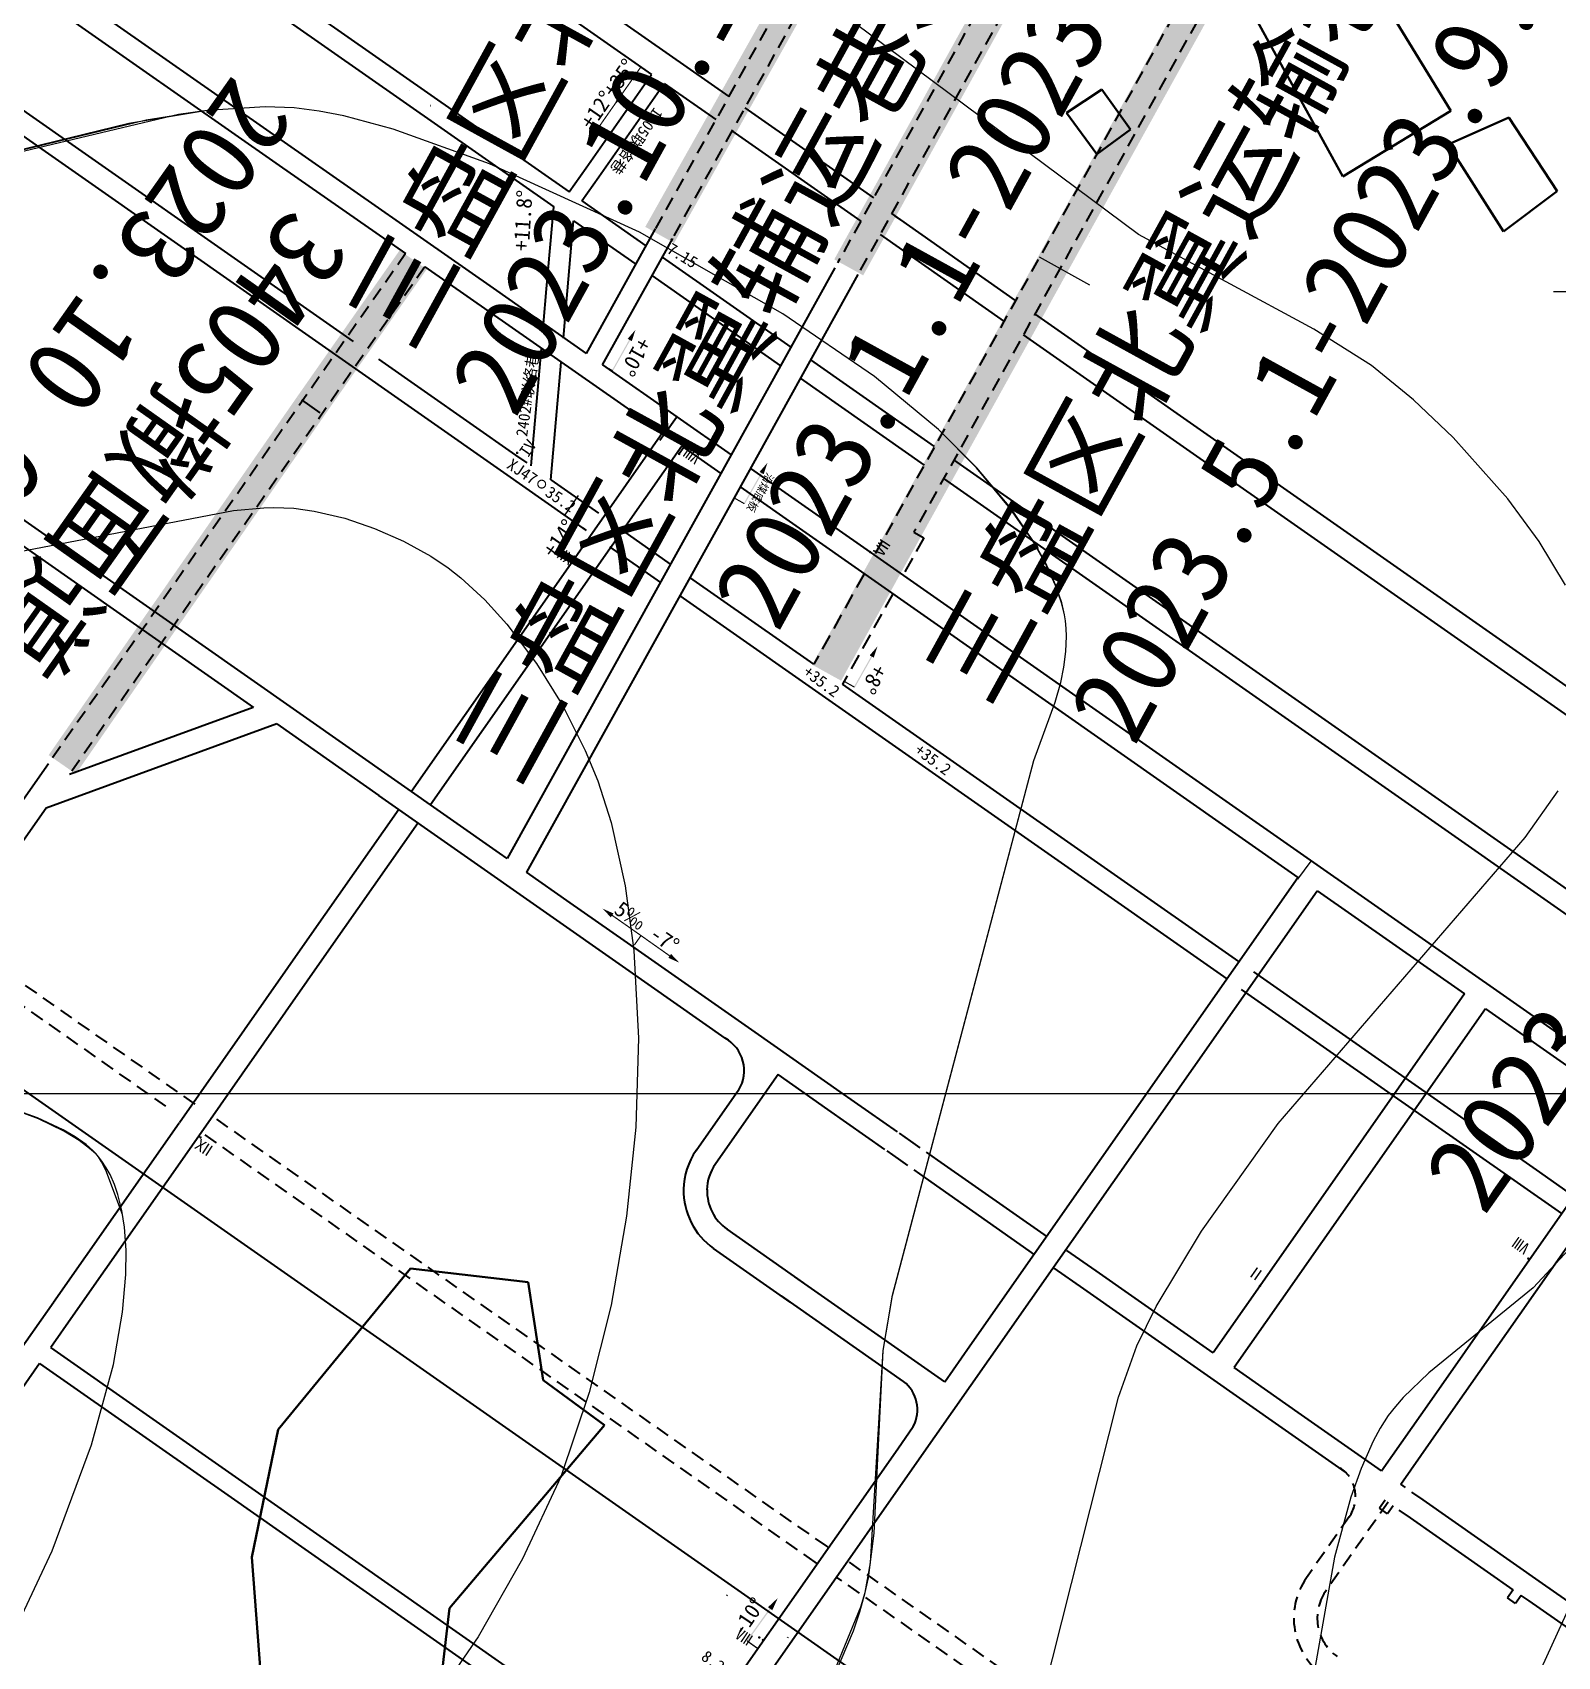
# Model space of a CAD drawing. Header units: inches. Extents: x 36473197 to 36486087, y 3899343 to 3911260.
# Drawn here: x 36480407.9 to 36480798.1, y 3905856 to 3906271.5 of the extents above; entities that cross this region are included whole.
import ezdxf

# ---------------------------------------------------------------- set-up
doc = ezdxf.new("R2010")
doc.units = ezdxf.units.IN
doc.header["$MEASUREMENT"] = 0
for name, pattern in [('ACAD_ISO02W100', [15, 12, -3]), ('厚煤层人工分层2', [0.005, 0.002, -0.001, 0.002]), ('厚煤层人工分层2_1', [0.005, 0.002, -0.001, 0.002]), ('虚线', [0.0045, 0.00175, -0.001, 0.00175])]:
    doc.linetypes.add(name, pattern=pattern)
doc.layers.get('0').update_dxf_attribs({"lineweight": 0})
doc.layers.get('Defpoints').update_dxf_attribs({"lineweight": 0})
doc.layers.add('0，2022年4季度接续', color=40, linetype='ACAD_ISO02W100')
for name, color, linetype, lineweight in [('2022年生产接续', 7, 'Continuous', 0), ('4煤底板等值线', 7, 'Continuous', 0), ('七盘区布置', 7, 'Continuous', 0), ('可采边界', 7, 'Continuous', 0), ('四盘区泄水巷设计', 7, 'Continuous', 0), ('四盘区辅运巷', 7, 'Continuous', 0), ('导线点', 7, 'Continuous', 0), ('居民地', 7, 'Continuous', 0), ('巷道', 7, 'Continuous', 0), ('巷道掘进尺', 7, 'Continuous', 0), ('巷道注记', 7, 'Continuous', 0), ('经纬网', 7, 'Continuous', 0), ('西区开拓大巷', 7, 'Continuous', 0), ('西区开拓设计', 7, 'Continuous', 0), ('边坡点数字', 7, 'Continuous', 0), ('钻孔', 7, 'Continuous', 0)]:
    doc.layers.add(name, color=color, linetype=linetype, lineweight=lineweight)
doc.layers.add('保护煤柱', color=7, linetype='Continuous', lineweight=0, true_color=0xff0042)
doc.layers.add('变坡点', color=1, linetype='Continuous', lineweight=0, true_color=0xff0000)
doc.styles.add('仿宋', font='simfang.ttf')
doc.styles.add('宋体', font='SIMSUN.TTC')
doc.styles.add('长等线体', font='simfang.ttf')
doc.linetypes.add('保护煤柱', pattern='A,0.0195,-0.001,[6,西北矿业高家堡煤矿2022年采掘接续图(2022.8.14).shx,S=1.01575e-06,R=0,X=0,Y=0],0.0195', length=0.04)
doc.dimstyles.get("Standard").update_dxf_attribs({"dimtxt": 30, "dimasz": 20, "dimexe": 0.18, "dimexo": 0.0625, "dimgap": 0.09, "dimtad": 1, "dimdec": 0, "dimzin": 0, "dimdsep": 46, "dimtxsty": '仿宋', "dimcen": 0.09, "dimclrd": 150, "dimclre": 150, "dimadec": 0, "dimazin": 0, "dimtfac": 1, "dimtdec": 0, "dimtofl": 0, "dimtmove": 0, "dimatfit": 3, "dimfxl": 1, "dimtolj": 1, "dimtzin": 0, "dimlwd": 0, "dimarcsym": 0})

# ---------------------------------------------------------------- blocks, each defined once
blk = doc.blocks.new('变坡点5_1')
at = {"true_color": 0xff0000}
for points in [[(7.48, 6.16), (8.4, 9.08), (6.43, 6.74)], [(7.09, 6.38), (2.76, -1.51), (2.5, -1.37), (6.82, 6.52)], [(6.43, 6.74), (7.48, 6.16)], [(2.56, -1.57), (-0.07, -0.13), (0.07, 0.13), (2.7, -1.31)]]:
    blk.add_hatch(color=1, dxfattribs=at).paths.add_polyline_path(points, flags=17)
blk = doc.blocks.new('变坡点1_1_1_1')
for points in [[(-3.56, -8.61), (-4.75, -8.45)], [(-4.75, -8.45), (-4.55, -11.5), (-3.56, -8.61)]]:
    blk.add_hatch(color=0).paths.add_polyline_path(points, flags=17)
at = {"color": 0, "const_width": 0.3}
for points in [[(-4.16, -8.53), (-2.97, 0.39)], [(-2.97, 0.39), (0, 0)]]:
    blk.add_lwpolyline(points, dxfattribs=at)
blk = doc.blocks.new('临时经纬仪导线点')
at = {"color": 0, "const_width": 0.3}
blk.add_lwpolyline([(1, 0), (0.97, 0.26), (0.87, 0.5), (0.71, 0.71), (0.5, 0.87), (0.26, 0.97), (0, 1), (-0.26, 0.97), (-0.5, 0.87), (-0.71, 0.71), (-0.87, 0.5), (-0.97, 0.26), (-1, 0), (-0.97, -0.26), (-0.87, -0.5), (-0.71, -0.71), (-0.5, -0.87), (-0.26, -0.97), (0, -1), (0.26, -0.97), (0.5, -0.87), (0.71, -0.71), (0.87, -0.5), (0.97, -0.26), (1, 0)], dxfattribs=at)
blk = doc.blocks.new('变坡点1_1_1_1_1_1')
at = {"true_color": 0xff0000}
for points in [[(10.81, 4.73), (-0.29, 3.89), (-0.27, 3.52), (10.84, 4.36)], [(10.88, 3.8), (10.77, 5.28)], [(10.77, 5.28), (14.53, 4.83), (10.88, 3.8)], [(-0.47, 3.69), (-0.19, -0.01), (0.19, 0.01), (-0.1, 3.72)]]:
    blk.add_hatch(color=1, dxfattribs=at).paths.add_polyline_path(points, flags=17)
blk = doc.blocks.new('*D204')
at = {"layer": 'Defpoints', "color": 0, "transparency": 16777216}
for p in [(36476925.52, 3911082.36), (36486060.15, 3904950.04), (36485936.09, 3904772.87)]:
    blk.add_point(p, dxfattribs=at)
at = {"layer": '四盘区辅运巷', "color": 150, "lineweight": -2, "transparency": 16777216}
for p, q in [((36476925.55, 3911082.41), (36477049.68, 3911259.68)), ((36485936.12, 3904772.92), (36486060.25, 3904950.19))]:
    blk.add_line(p, q, dxfattribs=at)
at = {"layer": '四盘区辅运巷', "color": 150, "lineweight": 0, "transparency": 16777216}
blk.add_line((36477065.96, 3911248.06), (36486043.76, 3904961.51), dxfattribs=at)
at = {"layer": '四盘区辅运巷', "color": 150, "transparency": 16777216}
for points in [[(36477067.87, 3911250.79), (36477064.05, 3911245.33), (36477049.58, 3911259.53)], [(36486045.68, 3904964.24), (36486041.85, 3904958.78), (36486060.15, 3904950.04)]]:
    blk.add_solid(points, dxfattribs=at)
at = {"layer": '四盘区辅运巷', "color": 0, "transparency": 16777216, "insert": (36481563.62, 3908117.29), "char_height": 30, "attachment_point": 5, "rotation": 324.9991, "style": '仿宋'}
blk.add_mtext('\\A1;1100', dxfattribs=at)

msp = doc.modelspace()

# ---------------------------------------------------------------- linework, layer by layer
at = {"layer": '0，2022年4季度接续', "color": 2, "linetype": 'ACAD_ISO02W100', "ltscale": 5, "const_width": 8.46}
msp.add_lwpolyline([(36480568.38, 3906219.73), (36480650.56, 3906366.02)], dxfattribs=at)
at = {"layer": '0，2022年4季度接续', "color": 1, "linetype": 'ACAD_ISO02W100', "ltscale": 5, "true_color": 0xff0000, "const_width": 8.46}
msp.add_lwpolyline([(36480616.75, 3906211.44), (36480702.79, 3906366.73)], dxfattribs=at)
at = {"layer": '0，2022年4季度接续', "color": 3, "linetype": 'ACAD_ISO02W100', "ltscale": 5, "const_width": 8.46}
msp.add_lwpolyline([(36480668.93, 3906212.17), (36480753.92, 3906365.51)], dxfattribs=at)
at = {"layer": '0，2022年4季度接续', "color": 160, "linetype": 'ACAD_ISO02W100', "ltscale": 5, "const_width": 8.46}
for points in [[(36480479.05, 3906175.86), (36480505.31, 3906213.37)], [(36480611.11, 3906107.72), (36480668.93, 3906212.17)]]:
    msp.add_lwpolyline(points, dxfattribs=at)
at = {"layer": '0，2022年4季度接续', "color": 1, "linetype": 'ACAD_ISO02W100', "ltscale": 5, "const_width": 8.46}
msp.add_lwpolyline([(36480479.05, 3906175.86), (36480415.52, 3906084.24)], dxfattribs=at)
at = {"layer": '2022年生产接续'}
for p, q in [((36480547.56, 3906153.03), (36480544.11, 3906148.11)), ((36480734.94, 3906059.48), (36480731.57, 3906054.87)), ((36480837.95, 3905949.7), (36480730.12, 3905712.73))]:
    msp.add_line(p, q, dxfattribs=at)
at = {"layer": '4煤底板等值线', "color": 7, "linetype": 'Continuous', "lineweight": 0, "flags": 128}
for points in [[(36480800.15, 3906130.14), (36480793.43, 3906141.3), (36480785.39, 3906152.22), (36480771.44, 3906167.87), (36480761.21, 3906177.57), (36480750.48, 3906186.3), (36480735.74, 3906195.64), (36480690.85, 3906219.82), (36480614.36, 3906276.83)], [(36480609.69, 3905843.95), (36480619.81, 3905868.74), (36480620.95, 3905872.38), (36480621.78, 3905876.14), (36480623.23, 3905887.6), (36480625.52, 3905934.31), (36480627.96, 3905948.42), (36480664.07, 3906085.23), (36480669.59, 3906100.15), (36480671.06, 3906105.23), (36480671.81, 3906109.15), (36480672.29, 3906113.12), (36480672.46, 3906117.08), (36480672.41, 3906119.04), (36480672.25, 3906120.97), (36480671.99, 3906122.53), (36480671.26, 3906125.59), (36480669.73, 3906130.08), (36480667.07, 3906135.92), (36480663.85, 3906141.59), (36480658.19, 3906149.8), (36480649.5, 3906160.14), (36480639.69, 3906169.97), (36480623.3, 3906183.52), (36480599.85, 3906199.51), (36480563.2, 3906220.48), (36480524.85, 3906237.9), (36480500.16, 3906246.81), (36480487.59, 3906250.17), (36480481.25, 3906251.42), (36480474.85, 3906252.25), (36480467.48, 3906252.5), (36480452.63, 3906251.56), (36480445.25, 3906250.58), (36480318.35, 3906220.34)], [(36480611.89, 3905848.32), (36480617.95, 3905862.59), (36480619.59, 3905867.45), (36480620.95, 3905872.38), (36480622.3, 3905879.95), (36480625.52, 3905934.31), (36480627.95, 3905948.43), (36480664.07, 3906085.23), (36480669.59, 3906100.15), (36480671.06, 3906105.23), (36480671.81, 3906109.15), (36480672.29, 3906113.12), (36480672.46, 3906117.08), (36480672.41, 3906119.04), (36480672.25, 3906120.97), (36480671.98, 3906122.52), (36480671.22, 3906125.57), (36480669.66, 3906130.04), (36480666.97, 3906135.86), (36480663.73, 3906141.52), (36480658.08, 3906149.74), (36480649.47, 3906160.13), (36480639.69, 3906169.97), (36480623.33, 3906183.53), (36480599.85, 3906199.51), (36480563.2, 3906220.48), (36480524.85, 3906237.9), (36480500.16, 3906246.81), (36480487.59, 3906250.17), (36480481.25, 3906251.42), (36480474.85, 3906252.25), (36480467.47, 3906252.48), (36480452.63, 3906251.56), (36480436.99, 3906249.13), (36480318.35, 3906220.34)], [(36480611.89, 3905848.32), (36480617.95, 3905862.59), (36480619.59, 3905867.45), (36480620.95, 3905872.38), (36480622.3, 3905879.95), (36480625.52, 3905934.31), (36480627.95, 3905948.43), (36480664.07, 3906085.23), (36480669.59, 3906100.15), (36480671.06, 3906105.23), (36480671.81, 3906109.15), (36480672.29, 3906113.12), (36480672.46, 3906117.08), (36480672.41, 3906119.04), (36480672.25, 3906120.97), (36480671.98, 3906122.52), (36480671.22, 3906125.57), (36480669.66, 3906130.04), (36480666.97, 3906135.86), (36480663.73, 3906141.53), (36480658.09, 3906149.75), (36480649.47, 3906160.13), (36480639.69, 3906169.97), (36480623.33, 3906183.53), (36480599.85, 3906199.51), (36480563.2, 3906220.48), (36480524.85, 3906237.9), (36480500.16, 3906246.81), (36480487.59, 3906250.17), (36480481.25, 3906251.42), (36480474.85, 3906252.25), (36480467.48, 3906252.48), (36480452.64, 3906251.56), (36480432.59, 3906248.22), (36480318.36, 3906220.33)], [(36480368.14, 3906131.73), (36480459.31, 3906149.21), (36480467.06, 3906149.9), (36480469.64, 3906149.98), (36480474.79, 3906149.83), (36480480.01, 3906149.1), (36480487.79, 3906147.23), (36480495.42, 3906144.64), (36480502.8, 3906141.41), (36480509.85, 3906137.54), (36480514.28, 3906134.6), (36480517.54, 3906132.03), (36480523.64, 3906126.37), (36480529.25, 3906120.18), (36480536.87, 3906110.08), (36480543.57, 3906099.23), (36480549.33, 3906087.83), (36480552.58, 3906080.05), (36480555.95, 3906069.44), (36480559.56, 3906053.23), (36480561.8, 3906036.67), (36480562.96, 3906014.21), (36480562.29, 3905991.47), (36480559.92, 3905968.64), (36480555.95, 3905945.94), (36480550.37, 3905923.6), (36480543.05, 3905901.99), (36480533.29, 3905881.04), (36480521.92, 3905861.02), (36480495.81, 3905823.05)], [(36480659.25, 3905817.24), (36480685.74, 3905922.33), (36480690.5, 3905935.5), (36480695.42, 3905945.55), (36480706.97, 3905964.82), (36480726.6, 3905992.35), (36480789.85, 3906065.55), (36480798.3, 3906077.49)], [(36480430.94, 3905969.12), (36480426.68, 3905980.43), (36480425.59, 3905982.62), (36480424.83, 3905983.83), (36480424.11, 3905984.69), (36480423.33, 3905985.5), (36480421.63, 3905986.99), (36480418.82, 3905988.99), (36480415.77, 3905990.76), (36480409.21, 3905993.81), (36480399.86, 3905997.19), (36480384.82, 3906001.41)], [(36480400.76, 3905857.01), (36480412.97, 3905883.06), (36480423.02, 3905910.13), (36480428.61, 3905930.74), (36480430.95, 3905944.11), (36480431.8, 3905953.76), (36480431.85, 3905959.94), (36480431.42, 3905965.88), (36480430.75, 3905970.15), (36480429.74, 3905974.22), (36480428.85, 3905976.82), (36480427.76, 3905979.3), (36480426.79, 3905981.07), (36480425.68, 3905982.76), (36480424.83, 3905983.83), (36480424.1, 3905984.59), (36480422.51, 3905986.02), (36480419.86, 3905988), (36480415.94, 3905990.4), (36480409.44, 3905993.55), (36480400.03, 3905997.08)], [(36480834.13, 3905995.76), (36480791.9, 3905950.31), (36480765.16, 3905928.63), (36480758.61, 3905922.26), (36480756.62, 3905920.01), (36480754.78, 3905917.65), (36480752.76, 3905914.45), (36480750.97, 3905911.1), (36480747.87, 3905904.08), (36480745.25, 3905896.74), (36480741.04, 3905881.46), (36480729.45, 3905815.81)]]:
    msp.add_lwpolyline(points, dxfattribs=at)
at = {"layer": '七盘区布置', "color": 7, "linetype": '虚线', "lineweight": 30, "ltscale": 2000}
for p, q in [((36480699.82, 3906367.6), (36480613.9, 3906212.6)), ((36480706.74, 3906367.72), (36480619.11, 3906209.63))]:
    msp.add_line(p, q, dxfattribs=at)
at = {"layer": '七盘区布置', "color": 30, "linetype": '虚线', "lineweight": 30, "ltscale": 2000, "true_color": 0xff8000}
for p, q in [((36480747.9, 3906362.56), (36480623.36, 3906137.89)), ((36480748.53, 3906351.33), (36480633.42, 3906143.65)), ((36480632.37, 3906328.43), (36480571.63, 3906218.85)), ((36480617.01, 3906311.03), (36480567.26, 3906221.28))]:
    msp.add_line(p, q, dxfattribs=at)
at = {"layer": '七盘区布置', "color": 6, "linetype": '厚煤层人工分层2', "lineweight": 30, "ltscale": 2000, "true_color": 0xff00ff}
for p, q in [((36480504.24, 3906256.73), (36480504.28, 3906256.7)), ((36480504.24, 3906256.73), (36480504.28, 3906256.7)), ((36480509.77, 3906252.86), (36480509.81, 3906252.83)), ((36480509.77, 3906252.86), (36480509.81, 3906252.83)), ((36480678.46, 3906219.31), (36480678.48, 3906219.35)), ((36480706.98, 3906199.34), (36480707.01, 3906199.38))]:
    msp.add_line(p, q, dxfattribs=at)
at = {"layer": '七盘区布置', "color": 30, "linetype": 'Continuous', "lineweight": 30, "true_color": 0xff8000}
for p, q in [((36480567.26, 3906221.28), (36480549.57, 3906189.37)), ((36480571.63, 3906218.85), (36480553.69, 3906186.49)), ((36480620.69, 3906133.07), (36480620.66, 3906133.02))]:
    msp.add_line(p, q, dxfattribs=at)
at = {"layer": '七盘区布置', "color": 7, "linetype": 'ByBlock', "lineweight": 30, "ltscale": 2000}
for p, q in [((36480613.17, 3906211.29), (36480582.28, 3906155.6)), ((36480619.11, 3906209.63), (36480587.42, 3906152.46))]:
    msp.add_line(p, q, dxfattribs=at)
at = {"layer": '七盘区布置', "color": 30, "lineweight": 30, "ltscale": 2000, "true_color": 0xff8000}
for p, q in [((36480582.28, 3906155.6), (36480567.84, 3906129.51)), ((36480587.42, 3906152.46), (36480534.34, 3906056.69)), ((36480567.84, 3906129.51), (36480529.39, 3906060.15))]:
    msp.add_line(p, q, dxfattribs=at)
at = {"layer": '七盘区布置', "color": 30, "linetype": '厚煤层人工分层2_1', "lineweight": 30, "ltscale": 2000, "true_color": 0xff8000}
for p, q in [((36480635.95, 3906142.25), (36480630.65, 3906132.68)), ((36480633.42, 3906143.65), (36480635.95, 3906142.25)), ((36480620.66, 3906133.02), (36480607.84, 3906109.89)), ((36480628.02, 3906127.93), (36480615.18, 3906104.76))]:
    msp.add_line(p, q, dxfattribs=at)
at = {"layer": '保护煤柱', "color": 1, "linetype": '保护煤柱', "lineweight": 30, "ltscale": 3750, "true_color": 0xff0000, "flags": 128}
msp.add_lwpolyline([(36482519.48, 3904520.82), (36480126.41, 3906196.46)], dxfattribs=at)
at = {"layer": '可采边界'}
msp.add_line((36480678.44, 3906206.9), (36480665.57, 3906214.03), dxfattribs=at)
at = {"layer": '四盘区泄水巷设计', "color": 30, "linetype": '虚线', "lineweight": 30, "ltscale": 2000, "true_color": 0xff8000}
for p, q in [((36480503.37, 3906214.97), (36480411.96, 3906084.43)), ((36480508.29, 3906211.54), (36480417.37, 3906081.68)), ((36480442.03, 3905996.79), (36480355.61, 3906057.57)), ((36480449.53, 3905997.33), (36480358.2, 3906061.28)), ((36480611.11, 3905884.2), (36480453.99, 3905994.21)), ((36480608.13, 3905880.18), (36480451.12, 3905990.12)), ((36480611.61, 3905883.85), (36480611.11, 3905884.2)), ((36480608.74, 3905879.75), (36480608.13, 3905880.18)), ((36480763.97, 3905777.16), (36480616.52, 3905880.41)), ((36480700.57, 3905815.45), (36480613.66, 3905876.31))]:
    msp.add_line(p, q, dxfattribs=at)
at = {"layer": '四盘区辅运巷', "color": 30, "linetype": 'Continuous', "lineweight": 30, "true_color": 0xff8000}
for p, q in [((36480527.41, 3906061.54), (36480345.95, 3906188.6)), ((36480349.32, 3906179.5), (36480464.44, 3906098.81)), ((36480569.14, 3906169.12), (36480546.13, 3906136.26)), ((36480574.07, 3906165.71), (36480551.04, 3906132.82)), ((36480546.13, 3906136.26), (36480504.86, 3906077.33)), ((36480551.04, 3906132.82), (36480509.78, 3906073.89)), ((36480464.39, 3906098.79), (36480417.37, 3906081.68)), ((36480470.44, 3906094.61), (36480411.37, 3906073.11)), ((36480470.44, 3906094.61), (36480496.54, 3906076.32)), ((36480411.96, 3906084.43), (36480389.25, 3906051.98)), ((36480559.72, 3906032.01), (36480496.54, 3906076.32)), ((36480411.37, 3906073.11), (36480394.16, 3906048.54)), ((36480501.65, 3906072.74), (36480478.82, 3906040.14)), ((36480506.56, 3906069.3), (36480483.74, 3906036.7)), ((36480529.39, 3906060.15), (36480527.41, 3906061.54)), ((36480545.51, 3906048.87), (36480534.34, 3906056.69)), ((36480562.96, 3906036.65), (36480545.51, 3906048.87)), ((36480478.82, 3906040.14), (36480445.52, 3905992.58)), ((36480483.74, 3906036.7), (36480450.44, 3905989.14)), ((36480592.78, 3906015.77), (36480562.96, 3906036.65)), ((36480585.13, 3906014.2), (36480559.72, 3906032.01)), ((36480614.57, 3906000.51), (36480592.78, 3906015.77)), ((36480611.42, 3905996.01), (36480598.72, 3906004.94)), ((36480629.19, 3905990.27), (36480614.57, 3906000.51)), ((36480626.02, 3905985.76), (36480611.42, 3905996.01)), ((36480790.93, 3905957.6), (36480817.36, 3905995.35)), ((36480445.47, 3905992.51), (36480413.32, 3905946.6)), ((36480795.85, 3905954.16), (36480822.2, 3905991.8)), ((36480450.44, 3905989.14), (36480418.29, 3905943.22)), ((36480667.61, 3905963.37), (36480639.54, 3905983.03)), ((36480664.4, 3905958.78), (36480636.35, 3905978.49)), ((36480680.07, 3905954.65), (36480672.54, 3905959.92)), ((36480765.9, 3905921.85), (36480790.93, 3905957.6)), ((36480676.86, 3905950.06), (36480669.32, 3905955.33)), ((36480709.97, 3905933.71), (36480680.07, 3905954.65)), ((36480770.81, 3905918.41), (36480795.85, 3905954.16)), ((36480728.53, 3905913.9), (36480676.86, 3905950.06)), ((36480731.73, 3905918.48), (36480715.38, 3905929.93)), ((36480753.07, 3905903.53), (36480765.9, 3905921.85)), ((36480753.07, 3905903.53), (36480731.73, 3905918.48)), ((36480757.99, 3905900.09), (36480770.81, 3905918.41)), ((36480743.82, 3905903.21), (36480728.53, 3905913.9)), ((36480794.28, 3905874.68), (36480763.7, 3905896.09)), ((36480786.77, 3905873.09), (36480760.48, 3905891.5)), ((36480790.84, 3905870.24), (36480788.82, 3905871.66))]:
    msp.add_line(p, q, dxfattribs=at)
at = {"layer": '四盘区辅运巷', "color": 30, "linetype": '虚线', "lineweight": 30, "ltscale": 2000, "true_color": 0xff8000}
for p, q in [((36480632.63, 3905987.87), (36480629.19, 3905990.27)), ((36480639.54, 3905983.03), (36480632.63, 3905987.87)), ((36480629.45, 3905983.35), (36480626.02, 3905985.76)), ((36480636.35, 3905978.49), (36480629.45, 3905983.35)), ((36480585.62, 3905965.36), (36480585.62, 3905965.36)), ((36480763.7, 3905896.09), (36480757.99, 3905900.09)), ((36480760.48, 3905891.5), (36480756.02, 3905894.55))]:
    msp.add_line(p, q, dxfattribs=at)
at = {"layer": '四盘区辅运巷', "linetype": 'Continuous', "lineweight": 30}
for p, q in [((36480413.37, 3905946.67), (36480403.08, 3905931.96)), ((36480418.29, 3905943.22), (36480412.58, 3905935.07)), ((36480461.57, 3905900.77), (36480412.58, 3905935.07)), ((36480409.71, 3905930.98), (36480108.78, 3905501.2)), ((36480409.71, 3905930.98), (36480458.7, 3905896.68)), ((36480559.8, 3905831.99), (36480461.57, 3905900.77)), ((36480458.7, 3905896.68), (36480556.93, 3905827.9))]:
    msp.add_line(p, q, dxfattribs=at)
at = {"layer": '四盘区辅运巷', "color": 1, "linetype": 'Continuous', "lineweight": 30, "flags": 128}
msp.add_lwpolyline([(36480476.7, 3906177.51), (36480481.39, 3906174.22)], dxfattribs=at)
at = {"layer": '居民地', "color": 254, "linetype": 'Continuous', "lineweight": 35, "true_color": 0xd7d7d7}
for p, q in [((36480770.81, 3906251.5), (36480737.45, 3906305.88)), ((36480711.08, 3906293.04), (36480743.19, 3906234.67)), ((36480672.48, 3906251.01), (36480681.48, 3906256.92)), ((36480681.48, 3906256.92), (36480688.81, 3906246.7)), ((36480680.19, 3906240.41), (36480672.48, 3906251.01)), ((36480743.19, 3906234.67), (36480770.81, 3906251.5)), ((36480785.66, 3906249.75), (36480770.09, 3906242.86)), ((36480785.66, 3906249.75), (36480797.99, 3906230.94)), ((36480688.81, 3906246.7), (36480680.19, 3906240.41)), ((36480770.09, 3906242.86), (36480784.3, 3906220.62)), ((36480784.3, 3906220.62), (36480797.99, 3906230.94)), ((36480470.79, 3905914.13, 0.2), (36480504.63, 3905955.3, 0.2)), ((36480504.63, 3905955.3, 0.2), (36480534.74, 3905951.76, 0.2)), ((36480534.74, 3905951.76, 0.2), (36480538.58, 3905926.69, 0.2)), ((36480538.58, 3905926.69, 0.2), (36480554.23, 3905915.18, 0.2)), ((36480464.02, 3905881.46, 0.2), (36480470.79, 3905914.13, 0.2)), ((36480554.23, 3905915.18, 0.2), (36480514.58, 3905868.38, 0.2)), ((36480468.9, 3905816.27, 0.2), (36480464.02, 3905881.46, 0.2)), ((36480514.58, 3905868.38, 0.2), (36480510.47, 3905833.36, 0.2))]:
    msp.add_line(p, q, dxfattribs=at)
at = {"layer": '巷道', "color": 30, "lineweight": 30, "true_color": 0xff8000}
for p, q in [((36480569.53, 3906168.71), (36480568.44, 3906167.15)), ((36480574.44, 3906165.27), (36480573.35, 3906163.7))]:
    msp.add_line(p, q, dxfattribs=at)
at = {"layer": '巷道', "color": 30, "linetype": 'Continuous', "lineweight": 30, "true_color": 0xff8000}
for p, q in [((36480774.26, 3906025.53), (36480721.98, 3905950.87)), ((36480779.67, 3906021.75), (36480727.39, 3905947.08)), ((36480598.72, 3906004.94), (36480582.17, 3905981.3, 9.76)), ((36480588.62, 3906000.98), (36480577.72, 3905985.41, 0.68)), ((36480605.19, 3905951.65), (36480585.62, 3905965.36)), ((36480601.74, 3905946.7), (36480582.13, 3905960.43)), ((36480641.3, 3905926.33), (36480602.96, 3905953.19)), ((36480721.98, 3905950.87), (36480709.97, 3905933.71)), ((36480630.8, 3905926.36), (36480599.51, 3905948.27)), ((36480727.39, 3905947.08), (36480715.38, 3905929.93)), ((36480753.97, 3905895.99), (36480752.54, 3905893.94)), ((36480756.02, 3905894.55), (36480754.59, 3905892.51)), ((36480820.13, 3905856.58), (36480794.28, 3905874.68)), ((36480786.78, 3905873.09), (36480785.34, 3905871.05)), ((36480788.82, 3905871.66), (36480787.39, 3905869.61)), ((36480816.92, 3905851.98), (36480790.84, 3905870.24))]:
    msp.add_line(p, q, dxfattribs=at)
at = {"layer": '巷道', "color": 30, "linetype": '虚线', "lineweight": 30, "ltscale": 2000, "true_color": 0xff8000}
for p, q in [((36480754.77, 3905895.5, 16.11), (36480738.34, 3905872.04, 12.31)), ((36480744.77, 3905891.73), (36480733.87, 3905876.16, 7.93))]:
    msp.add_line(p, q, dxfattribs=at)
at = {"layer": '巷道', "color": 30, "lineweight": 30, "true_color": 0xff8000, "flags": 128}
for points in [[(36480569.53, 3906168.71), (36480572.65, 3906173.11)], [(36480603.27, 3905872.02), (36480629.28, 3905909.16)], [(36480608.19, 3905868.57), (36480634.2, 3905905.72)]]:
    msp.add_lwpolyline(points, dxfattribs=at)
at = {"layer": '巷道', "color": 30, "linetype": 'Continuous', "lineweight": 30, "true_color": 0xff8000, "flags": 128}
for points in [[(36480647.7, 3905935.47), (36480731.65, 3906055.37)], [(36480652.62, 3905932.03), (36480736.57, 3906051.93)], [(36480641.3, 3905926.33), (36480647.7, 3905935.47)], [(36480634.2, 3905905.72), (36480652.62, 3905932.03)], [(36480629.28, 3905909.16), (36480633.27, 3905914.86)], [(36480754.59, 3905892.51), (36480752.54, 3905893.94)], [(36480787.39, 3905869.61), (36480785.34, 3905871.05)]]:
    msp.add_lwpolyline(points, dxfattribs=at)
at = {"layer": '巷道', "color": 7, "lineweight": 30, "flags": 128}
for points in [[(36480589.94, 3905852.98), (36480603.27, 3905872.02)], [(36480575.08, 3905821.29), (36480608.19, 3905868.57)]]:
    msp.add_lwpolyline(points, dxfattribs=at)
at = {"layer": '巷道', "color": 30, "linetype": 'Continuous', "lineweight": 30, "true_color": 0xff8000}
for centre, radius, start, end in [((36480580.5, 3906005.91), 9.5, 328.725, 60.8056), ((36480592.45, 3905975.12), 18, 145.0002, 178.6411), ((36480592.45, 3905975.12), 12, 145.0002, 178.6411), ((36480592.45, 3905975.12), 12, 145.0002, 178.6411), ((36480592.5, 3905975.19), 18, 178.6411, 235.0002), ((36480592.5, 3905975.19), 12, 178.6411, 235.0002), ((36480625.13, 3905919.13), 9.19, 332.3399, 51.9579)]:
    msp.add_arc(centre, radius, start, end, dxfattribs=at)
at = {"layer": '巷道', "color": 30, "linetype": '虚线', "lineweight": 30, "ltscale": 2000, "true_color": 0xff8000}
for centre, radius, start, end in [((36480737.42, 3905896.87), 9, 325.0002, 55.0024), ((36480748.62, 3905865.84), 18, 145.0002, 235.0002), ((36480748.62, 3905865.84), 12, 148.8858, 235.0002)]:
    msp.add_arc(centre, radius, start, end, dxfattribs=at)
at = {"layer": '巷道掘进尺', "color": 3, "true_color": 0x00ff00, "const_width": 0.3}
for points in [[(36480571.61, 3906218.51, -1), (36480571.28, 3906218.51, -1), (36480571.61, 3906218.51)], [(36480532.08, 3906163.99, -1), (36480531.75, 3906163.99, -1), (36480532.08, 3906163.99)], [(36480573.52, 3906163.7, -1), (36480573.18, 3906163.7, -1), (36480573.52, 3906163.7)], [(36480546.3, 3906136.26, -1), (36480545.96, 3906136.26, -1), (36480546.3, 3906136.26)], [(36480622.41, 3906138.6, -1), (36480622.07, 3906138.6, -1), (36480622.41, 3906138.6)], [(36480451.06, 3905988.82, -1), (36480450.73, 3905988.82, -1), (36480451.06, 3905988.82)], [(36480790.79, 3905957.81, -1), (36480790.46, 3905957.81, -1), (36480790.79, 3905957.81)], [(36480722.15, 3905950.87, -1), (36480721.82, 3905950.87, -1), (36480722.15, 3905950.87)], [(36480722.15, 3905950.87, -1), (36480721.82, 3905950.87, -1), (36480722.15, 3905950.87)], [(36480594.04, 3905860.89, -1), (36480593.7, 3905860.89, -1), (36480594.04, 3905860.89)], [(36480594.04, 3905860.89, -1), (36480593.7, 3905860.89, -1), (36480594.04, 3905860.89)], [(36480594.98, 3905860.23, -1), (36480594.65, 3905860.23, -1), (36480594.98, 3905860.23)]]:
    msp.add_lwpolyline(points, format="xyb", dxfattribs=at)
at = {"layer": '经纬网', "color": 7, "linetype": 'Continuous', "lineweight": 9}
msp.add_line((36483817.51, 3906000), (36474392.66, 3906000), dxfattribs=at)
at = {"layer": '西区开拓大巷', "color": 30, "linetype": 'Continuous', "lineweight": 30, "true_color": 0xff8000}
for p, q in [((36480470.9, 3906335.79), (36480586.04, 3906255.17)), ((36480467.63, 3906329.87, 1135.98), (36480566.26, 3906260.8, 1289.73)), ((36480549.53, 3906236.9), (36480566.26, 3906260.8)), ((36480552.8, 3906234.61), (36480569.54, 3906258.51)), ((36480569.54, 3906258.51, 1299.89), (36480582.76, 3906249.25, 1326.66)), ((36480590.16, 3906252.28), (36480623.11, 3906229.22)), ((36480586.88, 3906246.37, 1474.77), (36480619.83, 3906223.3, 1550.65)), ((36480545.21, 3906230.74), (36480549.53, 3906236.9)), ((36480548.48, 3906228.44), (36480552.8, 3906234.61)), ((36480624.77, 3906219.84, 1580.63), (36480656.48, 3906197.63, 1656.09)), ((36480661.42, 3906194.17, 1667.85), (36480776.75, 3906113.42, 1942.3)), ((36480776.75, 3906113.42, 1958.44), (36481065.85, 3905910.98, 2293.09))]:
    msp.add_line(p, q, dxfattribs=at)
at = {"layer": '西区开拓大巷', "color": 30, "linetype": 'Continuous', "lineweight": 30, "true_color": 0xff8000, "flags": 128}
for points in [[(36480539.43, 3906205.92), (36480541.26, 3906226.91)], [(36480659.45, 3906203), (36480627.75, 3906225.21)], [(36480630.17, 3906223.51), (36480628.65, 3906224.57)], [(36480544.81, 3906205.45), (36480546.37, 3906223.34)], [(36480538.64, 3906196.9), (36480539.43, 3906205.92)], [(36480543.75, 3906193.33), (36480544.81, 3906205.45)], [(36480941.36, 3906005.6), (36480664.4, 3906199.54)], [(36480535.46, 3906160.63), (36480538.1, 3906190.72)], [(36480540.57, 3906157.06), (36480543.2, 3906187.15)]]:
    msp.add_lwpolyline(points, dxfattribs=at)
at = {"layer": '西区开拓设计', "color": 30, "linetype": 'Continuous', "lineweight": 30, "true_color": 0xff8000}
for p, q in [((36480449.73, 3906297.59), (36480545.21, 3906230.74)), ((36480447.1, 3906292.84), (36480541.26, 3906226.91)), ((36480408.3, 3906288.24), (36480525.74, 3906206.1)), ((36480410.08, 3906280.2), (36480471.01, 3906237.53)), ((36480471.01, 3906237.53), (36480503.37, 3906214.97)), ((36480548.49, 3906228.44), (36480564.87, 3906216.97)), ((36480546.37, 3906223.34), (36480562.24, 3906212.23)), ((36480508.29, 3906211.54), (36480569.14, 3906169.12)), ((36480568.99, 3906214.09), (36480601.94, 3906191.02)), ((36480566.36, 3906209.34), (36480599.3, 3906186.27)), ((36480525.74, 3906206.1), (36480549.59, 3906189.41)), ((36480553.71, 3906186.53), (36480572.73, 3906173.22)), ((36480638.73, 3906165.62, 0.19), (36480607.02, 3906187.82, 0.2)), ((36480636.1, 3906160.87, 0.18), (36480604.39, 3906183.07, 0.18)), ((36480572.73, 3906173.22), (36480586.66, 3906163.47)), ((36480574.07, 3906165.71), (36480584.04, 3906158.73)), ((36480869.8, 3906003.82, 0.18), (36480643.67, 3906162.16, 0.19)), ((36480528.4, 3906158.97), (36480549.6, 3906144.13)), ((36480540.57, 3906157.06), (36480552.7, 3906148.56)), ((36480591.61, 3906160.01), (36480622.23, 3906138.58)), ((36480934.84, 3905951.68, 0.18), (36480641.04, 3906157.41, 0.18)), ((36480588.98, 3906155.27), (36480731.65, 3906055.37)), ((36480571.18, 3906135.54, 0.07), (36480558.94, 3906144.1, 0.18)), ((36480555.53, 3906139.97), (36480568.58, 3906130.84)), ((36480622.23, 3906138.58, 0.29), (36480713.21, 3906074.88, 0.29)), ((36480607.84, 3906109.89, 0.04), (36480576.12, 3906132.08)), ((36480573.52, 3906127.38), (36480713.46, 3906029.39)), ((36480716.58, 3906033.84, 0.19), (36480615.18, 3906104.76, 0.05)), ((36480713.21, 3906074.88, 0.3), (36480815.91, 3906002.96, 0.32)), ((36480736.57, 3906051.93), (36480774.26, 3906025.53)), ((36480792.75, 3905980.49, 0.18), (36480720.39, 3906031.18, 0.18)), ((36480799.18, 3905969.38, 0.18), (36480717.24, 3906026.69, 0.19)), ((36480779.67, 3906021.75), (36480817.36, 3905995.35)), ((36480802.28, 3905973.81, 0.18), (36480792.75, 3905980.49, 0.18))]:
    msp.add_line(p, q, dxfattribs=at)
at = {"layer": '西区开拓设计', "color": 30, "lineweight": 30, "ltscale": 2000, "true_color": 0xff8000}
for p, q in [((36480395.14, 3906258.86), (36480456.08, 3906216.2)), ((36480392.05, 3906254.44), (36480528.4, 3906158.97)), ((36480456.08, 3906216.2), (36480489.93, 3906192.5)), ((36480496.42, 3906187.96), (36480531.51, 3906163.4))]:
    msp.add_line(p, q, dxfattribs=at)
at = {"layer": '西区开拓设计', "color": 30, "linetype": '虚线', "lineweight": 30, "ltscale": 2000, "true_color": 0xff8000}
for p, q in [((36480531.51, 3906163.4), (36480535.46, 3906160.63)), ((36480548.82, 3906144.67), (36480549.6, 3906144.13))]:
    msp.add_line(p, q, dxfattribs=at)
at = {"layer": '西区开拓设计', "color": 7, "linetype": '厚煤层人工分层2', "lineweight": 30, "ltscale": 1200, "elevation": 0.2, "flags": 128}
for points in [[(36480585.57, 3905871.62), (36480585.71, 3905871.82)], [(36480601.18, 3905860.79), (36480601.27, 3905860.92)]]:
    msp.add_lwpolyline(points, dxfattribs=at)
at = {"layer": '钻孔', "color": 7, "linetype": 'Continuous', "flags": 128}
msp.add_lwpolyline([(36480797.07, 3906205.24), (36480839.39, 3906205.24)], dxfattribs=at)

# ---------------------------------------------------------------- block references
at = {"layer": '七盘区布置', "color": 30, "lineweight": 30, "true_color": 0xff8000, "xscale": -1, "yscale": -1}
for p, rotation in [((36480553.69, 3906186.49), 179.3681624722163), ((36480553.69, 3906186.49), 179.3681624722163), ((36480553.69, 3906186.49), 179.3681624722163), ((36480587.42, 3906152.46), 179.2480531419216), ((36480587.42, 3906152.46), 179.2480531419216), ((36480615.59, 3906105.51), 179.2480531419216), ((36480615.59, 3906105.51), 179.2480531419216), ((36480615.59, 3906105.51), 179.2480531419216)]:
    msp.add_blockref('变坡点5_1', p, dxfattribs=dict(at, rotation=rotation))
at = {"layer": '变坡点', "color": 1, "true_color": 0xff0000}
for p, rotation in [((36480566.01, 3906260.98), 332.6730894489868), ((36480560.27, 3906252.79), 332.6730894489868), ((36480561.87, 3906038.02), 242.5446372226124)]:
    msp.add_blockref('变坡点1_1_1_1', p, dxfattribs=dict(at, rotation=rotation))
at = {"layer": '变坡点', "color": 1, "true_color": 0xff0000, "yscale": -1, "rotation": 227.1559686117206}
msp.add_blockref('变坡点1_1_1_1', (36480561.87, 3906038.02), dxfattribs=at)
at = {"layer": '四盘区辅运巷', "color": 3, "lineweight": 30, "true_color": 0x00ff00, "xscale": 0.909090909090909, "yscale": 0.909090909090909, "rotation": 50.0000000857216}
msp.add_blockref('变坡点1_1_1_1_1_1', (36480593.48, 3905858.04), dxfattribs=at)
at = {"layer": '导线点', "color": 7}
msp.add_blockref('临时经纬仪导线点', (36480538.19, 3906155.98), dxfattribs=at)

# ---------------------------------------------------------------- texts
at = {"layer": '七盘区布置', "color": 1, "lineweight": 30, "true_color": 0xff0000, "style": '宋体'}
for s, height, rotation, p in [('+10°', 4, 240.6384, (36480563, 3906193.92, -0.2)), ('+10°', 4, 240.6384, (36480563, 3906193.92, -0.2)), ('+10°', 4, 240.6384, (36480563, 3906193.92, -0.2)), ('沿煤底板', 2, 240.5183, (36480595.92, 3906159.07, -0.2)), ('沿煤底板', 2, 240.5183, (36480595.92, 3906159.07, -0.2)), ('+35.2', 3, 323.5707, (36480604.82, 3906107.32, -0.2)), ('+35.2', 3, 323.5707, (36480604.82, 3906107.32, -0.2)), ('+8°', 4, 240.5183, (36480623.28, 3906110.22, -0.2)), ('+35.2', 3, 323.5707, (36480633.34, 3906087.34, -0.2))]:
    msp.add_text(s, height=height, rotation=rotation, dxfattribs=at).set_placement(p)
at = {"layer": '四盘区辅运巷', "color": 1, "lineweight": 30, "true_color": 0xff0000, "style": '宋体'}
for s, rotation, p in [('+35°', 55.3643, (36480556.83, 3906254.61)), ('+12°', 55.3643, (36480551.1, 3906246.42)), ('+11.8°', 86.3525, (36480534.87, 3906215.5)), ('+14°', 55.0002, (36480541.43, 3906136.8)), ('-10°', 55.8425, (36480589.8, 3905860.89, -0.2))]:
    msp.add_text(s, height=4, rotation=rotation, dxfattribs=at).set_placement(p)
at = {"layer": '导线点', "color": 7, "style": '长等线体'}
for s, p in [('XJ47', (36480529.01, 3906160.23)), ('35.2', (36480538.83, 3906153.16))]:
    msp.add_text(s, height=3, rotation=326.1125, dxfattribs=at).set_placement(p)
at = {"layer": '巷道掘进尺', "style": '宋体'}
for s, rotation, p in [('7.15', 328.3868, (36480569.96, 3906215.34, -0.2)), ('IV', 55.915, (36480534.72, 3906162.67)), ('Ⅷ', 144.3004, (36480579.12, 3906163.39, -0.2)), ('Ⅶ', 57.0389, (36480625.37, 3906137.15, -0.2)), ('Ⅻ', 145.7991, (36480546.84, 3906137.56, -0.2)), ('Ⅻ', 327.0387, (36480449.23, 3905986.12, -0.2)), ('Ⅷ', 144.9733, (36480791.19, 3905961.22, -0.2)), ('Ⅱ', 144.9733, (36480723.49, 3905953.98, -0.2)), ('Ⅷ', 326.2298, (36480587.45, 3905860.88, -0.2)), ('8.20', 323.4943, (36480578.73, 3905855.41))]:
    msp.add_text(s, height=3, rotation=rotation, dxfattribs=at).set_placement(p)
at = {"layer": '巷道注记', "color": 1, "true_color": 0xff0000, "style": '宋体'}
for s, rotation, p in [('三盘区北翼辅运巷、集中电站（J2）', 61.1812, (36480532.46, 3906077.67, -394.1)), ('三盘区北翼回风道(Z1)', 61.1812, (36480505, 3906189.14, -394.1)), ('2023.10.16-2023.12.31', 61.1812, (36480531.38, 3906172.39, -788.21)), ('三盘区北翼运输巷(Z1)', 61.1812, (36480652.66, 3906098.28, -394.1)), ('2023.1.1-2023.2.25', 61.1812, (36480598.58, 3906117.62, -394.1)), ('2023.5.1-2023.9.30', 61.1812, (36480689.79, 3906088.5, -788.21)), ('2023.10.6-2023.12.31', 234.7429, (36480459.39, 3906261.21, -0.2)), ('3405撤面道（Z1）', 234.7429, (36480473.78, 3906227.34, -0.2)), ('2023.6.1-2023.11.20', 54.7429, (36480779.27, 3905968.42, -0.2))]:
    msp.add_text(s, height=20, rotation=rotation, dxfattribs=at).set_placement(p)
at = {"layer": '巷道注记', "style": '仿宋'}
for s, rotation, p in [('1205联络巷', 234.2818, (36480567.05, 3906252.57)), ('2402#联络巷', 81.9179, (36480534.45, 3906168))]:
    msp.add_text(s, height=2.897, rotation=rotation, dxfattribs=at).set_placement(p)
at = {"layer": '边坡点数字', "color": 1, "true_color": 0xff0000, "style": '宋体'}
for s, p in [('5‰', (36480556.42, 3906046.31)), ('-7°', (36480565.46, 3906039.98))]:
    msp.add_text(s, height=4, rotation=325.0002, dxfattribs=at).set_placement(p)

# ---------------------------------------------------------------- dimensions: what is measured, and where the dimension line sits
at = {"layer": '四盘区辅运巷'}
dim = msp.add_aligned_dim(p1=(36476925.52, 3911082.36), p2=(36485936.09, 3904772.87), distance=216.29, text='1100', dimstyle='Standard', dxfattribs=at)
dim.commit()
dim.dimension.update_dxf_attribs({"geometry": '*D204', "text_midpoint": (36481563.62, 3908117.29)})

doc.saveas('drawing.dxf')
